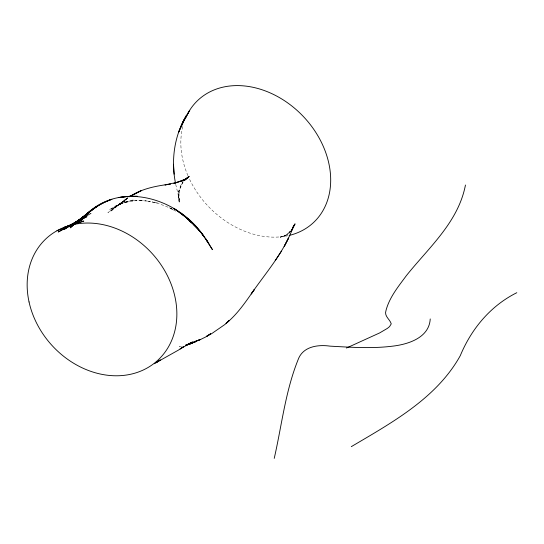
<?xml version="1.0" encoding="UTF-8"?>
<svg xmlns="http://www.w3.org/2000/svg" width="544" height="544" viewBox="0 0 544 544"><rect width="100%" height="100%" fill="white"/><g stroke="black" fill="none" stroke-linecap="round" stroke-linejoin="round"><path stroke-width="0.41" stroke-dasharray="2.72 2.04" d="M178.758 196.819L178.595 190.856L179.003 202.402L179.071 191.434L178.364 196.806L180.479 186.674L178.772 191.4L182.77 182.383L180.084 186.517L183.736 181.274M290.476 231.234L289.068 233.172L290.503 231.261M290.319 231.227L288.15 233.73L290.387 231.35M183.138 181.478L182.104 182.519L183.233 181.431M290.952 230.758L286.593 234.831L289.231 232.621L284.267 236.239L286.654 234.634L283.152 236.47L285.036 235.695L280.208 237.15L282.669 236.62M128.01 197.69L110.446 211.494L121.74 202.144L127.962 197.703M127.418 198.064L107.902 212.629L126.847 199.07L114.886 207.359L119.741 203.912L112.445 208.774L124.896 201.144L109.364 209.651L122.468 203.068L114.233 206.652L127.752 201.198L119.292 204.292L133.314 199.886L124.664 202.49L136.734 200.573L131.825 200.702L143.33 200.6L138.38 200.389L150.205 201.341L145.241 200.804L157.264 202.837L152.306 201.967L159.48 203.898L166.648 206.584L173.692 209.984L169.3 207.502L175.603 211.181M127.167 198.247L123.692 200.641L127.622 198.023M280.208 237.15L286.749 235.28M175.712 184.314L179.466 200.104L177.942 194.113L179.452 202.116L178.731 196.404M288.17 235.661A84.136 65.396 46.3 0 1 188.965 177.99M187.952 175.698A84.136 65.396 46.3 0 1 183.076 125.406M181.499 346.297L179.146 346.82L181.444 346.331"/><path stroke-width="0.82" d="M175.42 182.75C170.959 160.072 174.291 135.721 186.272 115.79L183.852 120.754L184.668 119.374M430.229 318.947C429.216 337.994 407.728 344.508 391.891 346.242C371.348 348.718 350.622 347.276 330.038 346.14C317.893 344.4 302.79 346.446 298.085 359.734C285.389 391.224 281.765 425.476 274.23 458.388M465.453 185.021C458.34 222.183 428.822 247.513 406.348 275.672C398.426 286.43 389.484 297.255 386.016 310.413C383.84 316.132 389.96 319.233 391.252 323.85L389.545 326.624L387.389 328.372L379.685 332.914L346.453 348.038M292.998 227.31C284.07 252.321 266.023 272.442 251.185 293.991L254.483 289.32C245.983 301.369 237.701 313.983 226.114 323.36L229.405 320.368L224.89 324.496L211.725 333.601L206.564 336.369L210.678 333.73L205.795 336.92L200.661 339.436L196.098 341.054L200.661 339.436M291.196 231.778L293.937 225.189L291.931 229.833L295.059 223.836L292.359 228.65M186.272 115.79L178.609 132.267L183.308 121.21L186.49 115.77M183.512 121.462L180.819 126.929L183.308 121.21L189.734 110.432M183.92 120.714L189.666 110.303M185.436 117.98L186.211 116.586M275.25 260.535L281.425 251.178M184.729 180.071L185.722 178.874L184.688 179.914M85.054 215.56C120.618 179.35 179.69 198.818 204.728 237.49C197.928 228.086 189.625 219.905 180.424 212.867L190.992 221.653L186.612 217.831L196.445 227.168L200.063 231.635L197.975 229.371M82.756 217.566L83.98 216.512M85.197 215.465C92.834 208.243 101.986 202.776 111.894 199.315C100.076 203.306 89.95 210.739 80.682 218.906M74.589 224.074L70.19 227.848L76.915 222.081M75.847 222.992L83.388 216.526L96.404 206.808L87.122 213.547M80.655 219.001L92.079 209.943M83.388 216.526L75.12 222.986L88.618 213.017L69.761 226.413L73.889 223.618M185.49 179.255L189.217 176.351L184.593 179.744L188.686 177.256L183.029 180.397L187.462 178.357L173.917 183.498L185.552 179.642L180.812 181.22M75.262 222.68L84.891 216.145L64.41 229.262L80.682 219.239L58.235 231.989L86.945 216.6L63.906 228.188L82.287 219.728L70.108 225.053M154.598 363.746L160.262 359.938L156.053 362.671L178.48 350.078L183.709 346.569L180.098 348.956L192.637 341.924L185.477 345.386M129.581 196.71C141.617 188.646 156.223 185.885 170.36 184.137L165.009 184.899L177.949 182.158M129.683 196.602L141.304 190.597L129.363 196.758M516.8 292.706C490.525 305.803 471.403 328.855 460.292 355.647C436.642 398.249 391.816 422.695 351.308 446.651M90.923 213.357L74.936 222.537L80.682 219.239M200.45 339.517L190.019 343.679L195.629 341.714L190.366 343.822L186.062 345.005M56.923 230.772L76.765 222.666L63.335 227.678L83.769 221.061L70.162 225.352M186.211 345.25L191.808 342.958L185.994 345.222M185.98 345.263L196.112 341.17L190.366 343.822L190.937 343.597L186.204 344.95M189.849 221.272L193.025 223.795L190.407 221.694M189.094 220.64L190.244 221.707M193.12 224.38L196.935 228.242M173.509 164.254L174.134 174.168M186.592 115.886A84.136 65.396 46.3 0 1 306.707 120.224A84.136 65.396 46.3 0 1 289.707 235.3M286.409 242.162L284.199 246.48L288.49 238.116L286.409 242.162M123.366 196.955L118.293 197.567L130.22 196.234L123.366 196.955M132.233 196.282L125.1 196.54L137.374 196.296L132.233 196.282M178.595 211.772L173.801 208.386L185.021 216.485L178.595 211.772M205.666 238.83L201.341 232.927L208.808 243.447L205.666 238.83L212.439 249.655L205.666 238.83M29.05 301.961A82.566 67.966 48 0 0 152.973 364.256A82.566 67.966 48 0 0 123.978 232.03A82.566 67.966 48 0 0 29.05 301.961"/></g></svg>
